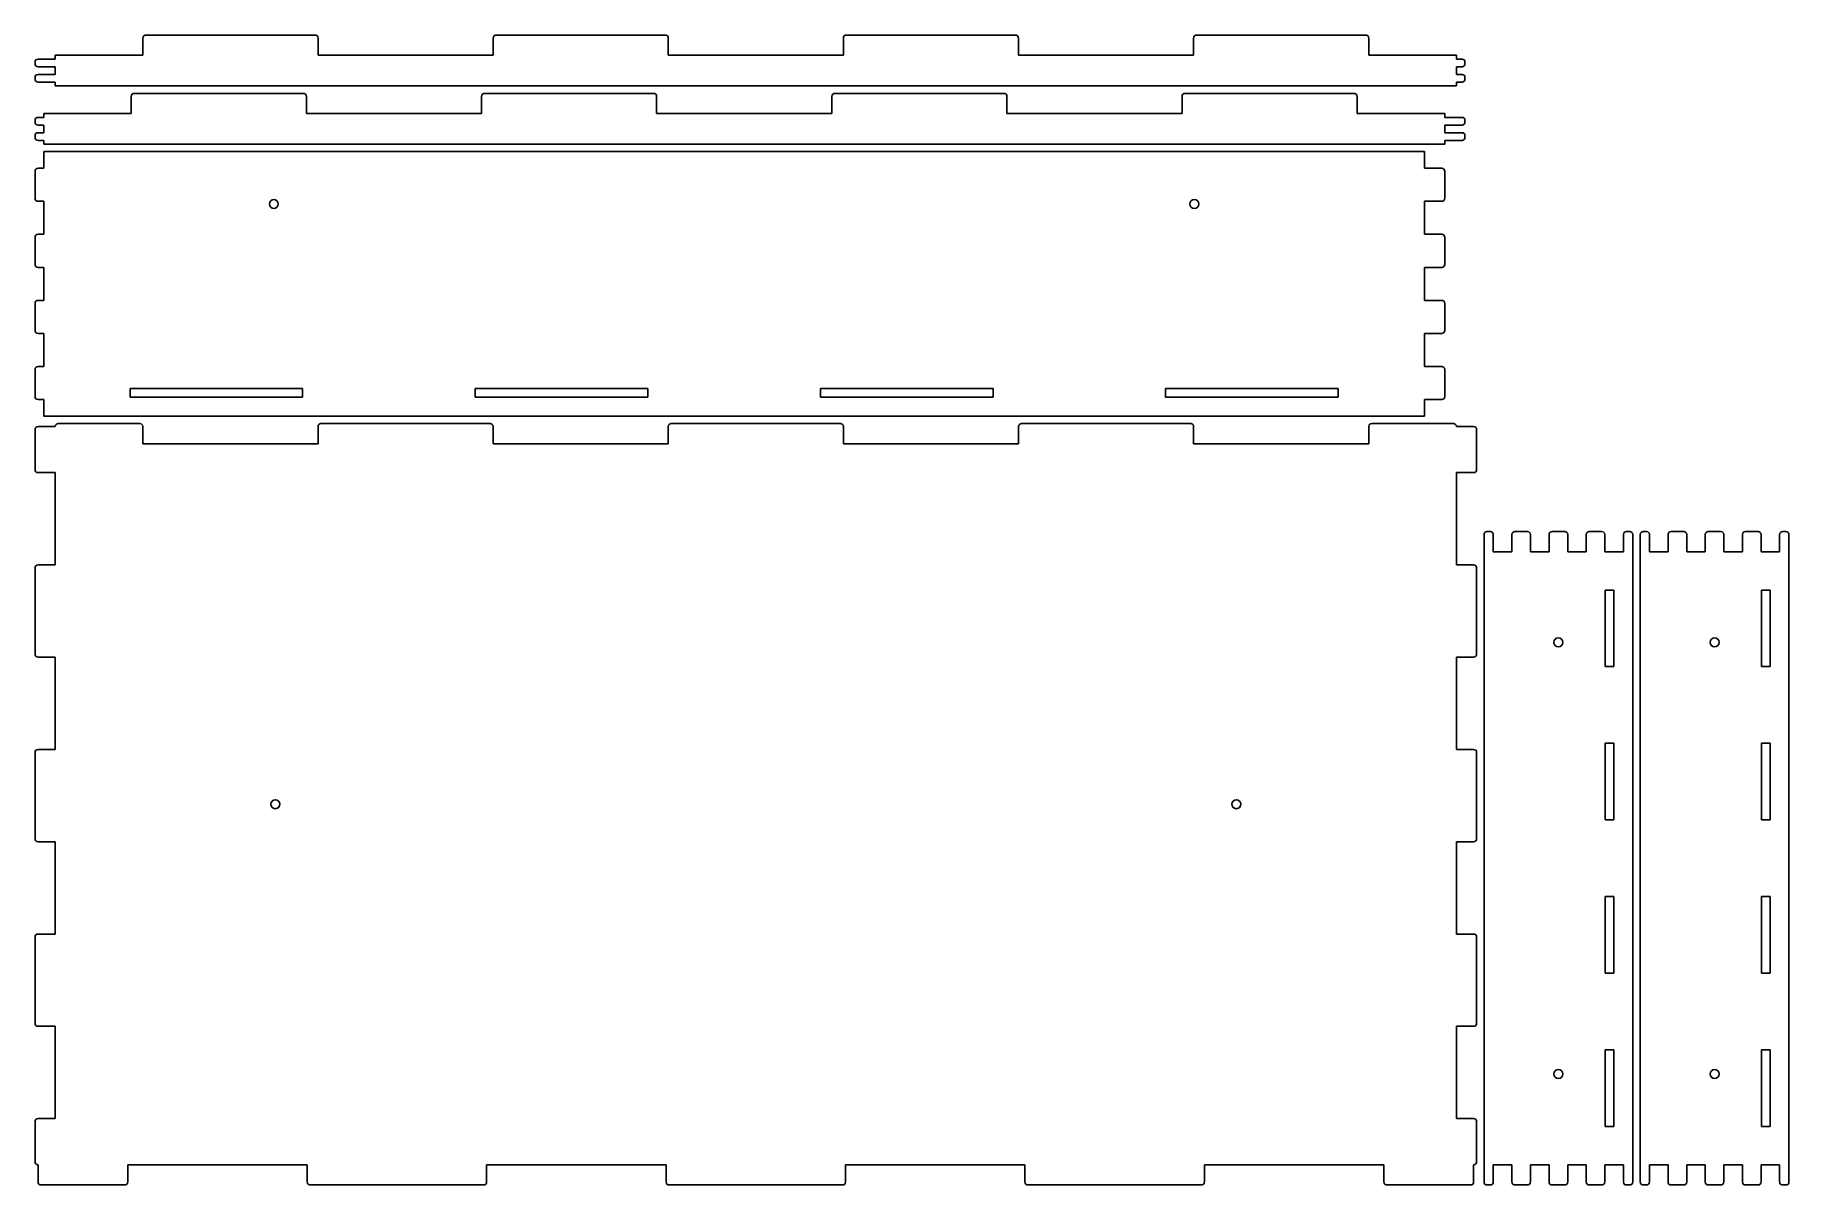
# Model space of a CAD drawing. Header units: millimetres. Extents: x 0 to 1179, y 0 to 773.
import ezdxf

# ---------------------------------------------------------------- set-up
doc = ezdxf.new("R2010")
doc.units = ezdxf.units.MM
doc.layers.add('SheetCutProfiles', color=7, linetype='CONTINUOUS')

msp = doc.modelspace()

# ---------------------------------------------------------------- linework, layer by layer
at = {"layer": 'SheetCutProfiles'}
for p, q in [((72.475, 771.2), (72.475, 759.6)), ((74.475, 773.2), (188.225, 773.2)), ((190.225, 759.6), (190.225, 771.2)), ((307.975, 771.2), (307.975, 759.6)), ((309.975, 773.2), (423.725, 773.2)), ((425.725, 759.6), (425.725, 771.2)), ((543.475, 771.2), (543.475, 759.6)), ((545.475, 773.2), (659.225, 773.2)), ((661.225, 759.6), (661.225, 771.2)), ((778.975, 771.2), (778.975, 759.6)), ((780.975, 773.2), (894.725, 773.2)), ((896.725, 759.6), (896.725, 771.2)), ((0, 753.875), (0, 755.025)), ((13.6, 757.025), (2, 757.025)), ((13.6, 759.6), (72.475, 759.6)), ((13.6, 757.025), (13.6, 759.6)), ((190.225, 759.6), (307.975, 759.6)), ((425.725, 759.6), (543.475, 759.6)), ((661.225, 759.6), (778.975, 759.6)), ((896.725, 759.6), (955.6, 759.6)), ((955.6, 757.025), (955.6, 759.6)), ((955.6, 757.025), (959.4, 757.025)), ((961.4, 753.875), (961.4, 755.025)), ((0, 743.575), (0, 744.725)), ((2, 751.875), (13.6, 751.875)), ((13.6, 746.725), (2, 746.725)), ((13.6, 746.725), (13.6, 751.875)), ((955.6, 746.725), (955.6, 751.875)), ((959.4, 751.875), (955.6, 751.875)), ((955.6, 746.725), (959.4, 746.725)), ((961.4, 743.575), (961.4, 744.725)), ((2, 741.575), (13.6, 741.575)), ((13.6, 739), (13.6, 741.575)), ((13.6, 739), (955.6, 739)), ((64.675, 720.4), (64.675, 732)), ((180.425, 734), (66.675, 734)), ((182.425, 732), (182.425, 720.4)), ((300.175, 720.4), (300.175, 732)), ((415.925, 734), (302.175, 734)), ((417.925, 732), (417.925, 720.4)), ((535.675, 720.4), (535.675, 732)), ((651.425, 734), (537.675, 734)), ((653.425, 732), (653.425, 720.4)), ((771.175, 720.4), (771.175, 732)), ((886.925, 734), (773.175, 734)), ((888.925, 732), (888.925, 720.4)), ((955.6, 739), (955.6, 741.575)), ((959.4, 741.575), (955.6, 741.575)), ((5.8, 717.825), (5.8, 720.4)), ((64.675, 720.4), (5.8, 720.4)), ((300.175, 720.4), (182.425, 720.4)), ((535.675, 720.4), (417.925, 720.4)), ((771.175, 720.4), (653.425, 720.4)), ((947.8, 720.4), (888.925, 720.4)), ((947.8, 717.825), (947.8, 720.4)), ((0, 714.675), (0, 715.825)), ((5.8, 717.825), (2, 717.825)), ((2, 712.675), (5.8, 712.675)), ((5.8, 707.525), (2, 707.525)), ((5.8, 707.525), (5.8, 712.675)), ((947.8, 717.825), (959.4, 717.825)), ((947.8, 707.525), (947.8, 712.675)), ((959.4, 712.675), (947.8, 712.675)), ((947.8, 707.525), (959.4, 707.525)), ((961.4, 714.675), (961.4, 715.825)), ((0, 704.375), (0, 705.525)), ((2, 702.375), (5.8, 702.375)), ((5.8, 699.8), (5.8, 702.375)), ((947.8, 699.8), (5.8, 699.8)), ((959.4, 702.375), (947.8, 702.375)), ((947.8, 699.8), (947.8, 702.375)), ((961.4, 704.375), (961.4, 705.525)), ((5.8, 683.6875), (5.8, 694.8)), ((934.2, 694.8), (5.8, 694.8)), ((934.2, 683.6875), (934.2, 694.8)), ((0, 663.4625), (0, 681.6875)), ((5.8, 683.6875), (2, 683.6875)), ((934.2, 683.6875), (945.8, 683.6875)), ((947.8, 663.4625), (947.8, 681.6875)), ((2, 661.4625), (5.8, 661.4625)), ((5.8, 639.2375), (5.8, 661.4625)), ((945.8, 661.4625), (934.2, 661.4625)), ((934.2, 639.2375), (934.2, 661.4625)), ((0, 619.0125), (0, 637.2375)), ((5.8, 639.2375), (2, 639.2375)), ((934.2, 639.2375), (945.8, 639.2375)), ((947.8, 619.0125), (947.8, 637.2375)), ((2, 617.0125), (5.8, 617.0125)), ((5.8, 594.7875), (5.8, 617.0125)), ((945.8, 617.0125), (934.2, 617.0125)), ((934.2, 594.7875), (934.2, 617.0125)), ((0, 574.5625), (0, 592.7875)), ((5.8, 594.7875), (2, 594.7875)), ((934.2, 594.7875), (945.8, 594.7875)), ((947.8, 574.5625), (947.8, 592.7875)), ((2, 572.5625), (5.8, 572.5625)), ((5.8, 550.3375), (5.8, 572.5625)), ((945.8, 572.5625), (934.2, 572.5625)), ((934.2, 550.3375), (934.2, 572.5625)), ((0, 530.1125), (0, 548.3375)), ((5.8, 550.3375), (2, 550.3375)), ((934.2, 550.3375), (945.8, 550.3375)), ((947.8, 530.1125), (947.8, 548.3375)), ((63.825, 535.5), (179.875, 535.5)), ((63.825, 529.7), (63.825, 535.5)), ((179.875, 535.5), (179.875, 529.7)), ((295.925, 535.5), (411.975, 535.5)), ((295.925, 529.7), (295.925, 535.5)), ((411.975, 535.5), (411.975, 529.7)), ((528.025, 535.5), (644.075, 535.5)), ((528.025, 529.7), (528.025, 535.5)), ((644.075, 535.5), (644.075, 529.7)), ((760.125, 535.5), (876.175, 535.5)), ((760.125, 529.7), (760.125, 535.5)), ((876.175, 535.5), (876.175, 529.7)), ((2, 528.1125), (5.8, 528.1125)), ((5.8, 517), (5.8, 528.1125)), ((179.875, 529.7), (63.825, 529.7)), ((411.975, 529.7), (295.925, 529.7)), ((644.075, 529.7), (528.025, 529.7)), ((876.175, 529.7), (760.125, 529.7)), ((945.8, 528.1125), (934.2, 528.1125)), ((934.2, 517), (934.2, 528.1125)), ((0, 480.975), (0, 508)), ((2, 510), (13.6, 510)), ((934.2, 517), (5.8, 517)), ((70.475, 512), (15.6, 512)), ((72.475, 510), (72.475, 498.4)), ((190.225, 498.4), (190.225, 510)), ((305.975, 512), (192.225, 512)), ((307.975, 510), (307.975, 498.4)), ((425.725, 498.4), (425.725, 510)), ((541.475, 512), (427.725, 512)), ((543.475, 510), (543.475, 498.4)), ((661.225, 498.4), (661.225, 510)), ((776.975, 512), (663.225, 512)), ((778.975, 510), (778.975, 498.4)), ((896.725, 498.4), (896.725, 510)), ((953.6, 512), (898.725, 512)), ((955.6, 510), (967.2, 510)), ((969.2, 480.975), (969.2, 508)), ((72.475, 498.4), (190.225, 498.4)), ((307.975, 498.4), (425.725, 498.4)), ((543.475, 498.4), (661.225, 498.4)), ((778.975, 498.4), (896.725, 498.4)), ((13.6, 478.975), (2, 478.975)), ((13.6, 416.925), (13.6, 478.975)), ((955.6, 478.975), (955.6, 416.925)), ((967.2, 478.975), (955.6, 478.975)), ((974.2, 437.4), (974.2, 2)), ((976.2, 439.4), (978.45, 439.4)), ((980.45, 425.8), (980.45, 437.4)), ((992.95, 437.4), (992.95, 425.8)), ((994.95, 439.4), (1003.45, 439.4)), ((1005.45, 425.8), (1005.45, 437.4)), ((1017.95, 437.4), (1017.95, 425.8)), ((1019.95, 439.4), (1028.45, 439.4)), ((1030.45, 425.8), (1030.45, 437.4)), ((1042.95, 437.4), (1042.95, 425.8)), ((1044.95, 439.4), (1053.45, 439.4)), ((1055.45, 425.8), (1055.45, 437.4)), ((1067.95, 437.4), (1067.95, 425.8)), ((1069.95, 439.4), (1072.2, 439.4)), ((1074.2, 437.4), (1074.2, 2)), ((1079.2, 2), (1079.2, 437.4)), ((1081.2, 439.4), (1083.45, 439.4)), ((1085.45, 437.4), (1085.45, 425.8)), ((1097.95, 425.8), (1097.95, 437.4)), ((1099.95, 439.4), (1108.45, 439.4)), ((1110.45, 437.4), (1110.45, 425.8)), ((1122.95, 425.8), (1122.95, 437.4)), ((1124.95, 439.4), (1133.45, 439.4)), ((1135.45, 437.4), (1135.45, 425.8)), ((1147.95, 425.8), (1147.95, 437.4)), ((1149.95, 439.4), (1158.45, 439.4)), ((1160.45, 437.4), (1160.45, 425.8)), ((1172.95, 425.8), (1172.95, 437.4)), ((1174.95, 439.4), (1177.2, 439.4)), ((1179.2, 2), (1179.2, 437.4)), ((992.95, 425.8), (980.45, 425.8)), ((1017.95, 425.8), (1005.45, 425.8)), ((1042.95, 425.8), (1030.45, 425.8)), ((1067.95, 425.8), (1055.45, 425.8)), ((1085.45, 425.8), (1097.95, 425.8)), ((1110.45, 425.8), (1122.95, 425.8)), ((1135.45, 425.8), (1147.95, 425.8)), ((1160.45, 425.8), (1172.95, 425.8)), ((0, 356.875), (0, 414.925)), ((2, 416.925), (13.6, 416.925)), ((955.6, 416.925), (967.2, 416.925)), ((969.2, 356.875), (969.2, 414.925)), ((1055.7, 348.5125), (1055.7, 400.0375)), ((1055.7, 400.0375), (1061.5, 400.0375)), ((1061.5, 400.0375), (1061.5, 348.5125)), ((1160.7, 400.0375), (1160.7, 348.5125)), ((1166.5, 400.0375), (1160.7, 400.0375)), ((1166.5, 348.5125), (1166.5, 400.0375)), ((13.6, 354.875), (2, 354.875)), ((13.6, 292.825), (13.6, 354.875)), ((955.6, 354.875), (955.6, 292.825)), ((967.2, 354.875), (955.6, 354.875)), ((1061.5, 348.5125), (1055.7, 348.5125)), ((1160.7, 348.5125), (1166.5, 348.5125)), ((1055.7, 245.4625), (1055.7, 296.9875)), ((1055.7, 296.9875), (1061.5, 296.9875)), ((1061.5, 296.9875), (1061.5, 245.4625)), ((1160.7, 296.9875), (1160.7, 245.4625)), ((1166.5, 296.9875), (1160.7, 296.9875)), ((1166.5, 245.4625), (1166.5, 296.9875)), ((0, 232.775), (0, 290.825)), ((2, 292.825), (13.6, 292.825)), ((955.6, 292.825), (967.2, 292.825)), ((969.2, 232.775), (969.2, 290.825)), ((1061.5, 245.4625), (1055.7, 245.4625)), ((1160.7, 245.4625), (1166.5, 245.4625)), ((13.6, 230.775), (2, 230.775)), ((13.6, 168.725), (13.6, 230.775)), ((955.6, 230.775), (955.6, 168.725)), ((967.2, 230.775), (955.6, 230.775)), ((1055.7, 142.4125), (1055.7, 193.9375)), ((1055.7, 193.9375), (1061.5, 193.9375)), ((1061.5, 193.9375), (1061.5, 142.4125)), ((1160.7, 193.9375), (1160.7, 142.4125)), ((1166.5, 193.9375), (1160.7, 193.9375)), ((1166.5, 142.4125), (1166.5, 193.9375)), ((0, 108.675), (0, 166.725)), ((2, 168.725), (13.6, 168.725)), ((955.6, 168.725), (967.2, 168.725)), ((969.2, 108.675), (969.2, 166.725)), ((1061.5, 142.4125), (1055.7, 142.4125)), ((1160.7, 142.4125), (1166.5, 142.4125)), ((13.6, 106.675), (2, 106.675)), ((13.6, 44.625), (13.6, 106.675)), ((955.6, 106.675), (955.6, 44.625)), ((967.2, 106.675), (955.6, 106.675)), ((1055.7, 39.3625), (1055.7, 90.8875)), ((1055.7, 90.8875), (1061.5, 90.8875)), ((1061.5, 90.8875), (1061.5, 39.3625)), ((1160.7, 90.8875), (1160.7, 39.3625)), ((1166.5, 90.8875), (1160.7, 90.8875)), ((1166.5, 39.3625), (1166.5, 90.8875)), ((0, 15.6), (0, 42.625)), ((2, 44.625), (13.6, 44.625)), ((955.6, 44.625), (967.2, 44.625)), ((969.2, 15.6), (969.2, 42.625)), ((1061.5, 39.3625), (1055.7, 39.3625)), ((1160.7, 39.3625), (1166.5, 39.3625)), ((2, 13.6), (2, 2)), ((62.325, 13.6), (62.325, 2)), ((182.975, 13.6), (62.325, 13.6)), ((182.975, 2), (182.975, 13.6)), ((303.625, 13.6), (303.625, 2)), ((424.275, 13.6), (303.625, 13.6)), ((424.275, 2), (424.275, 13.6)), ((544.925, 13.6), (544.925, 2)), ((665.575, 13.6), (544.925, 13.6)), ((665.575, 2), (665.575, 13.6)), ((786.225, 13.6), (786.225, 2)), ((906.875, 13.6), (786.225, 13.6)), ((906.875, 2), (906.875, 13.6)), ((967.2, 13.6), (967.2, 2)), ((980.45, 13.6), (992.95, 13.6)), ((980.45, 2), (980.45, 13.6)), ((992.95, 13.6), (992.95, 2)), ((1005.45, 13.6), (1017.95, 13.6)), ((1005.45, 2), (1005.45, 13.6)), ((1017.95, 13.6), (1017.95, 2)), ((1030.45, 13.6), (1042.95, 13.6)), ((1030.45, 2), (1030.45, 13.6)), ((1042.95, 13.6), (1042.95, 2)), ((1055.45, 13.6), (1067.95, 13.6)), ((1055.45, 2), (1055.45, 13.6)), ((1067.95, 13.6), (1067.95, 2)), ((1085.45, 13.6), (1085.45, 2)), ((1097.95, 13.6), (1085.45, 13.6)), ((1097.95, 2), (1097.95, 13.6)), ((1110.45, 13.6), (1110.45, 2)), ((1122.95, 13.6), (1110.45, 13.6)), ((1122.95, 2), (1122.95, 13.6)), ((1135.45, 13.6), (1135.45, 2)), ((1147.95, 13.6), (1135.45, 13.6)), ((1147.95, 2), (1147.95, 13.6)), ((1160.45, 13.6), (1160.45, 2)), ((1172.95, 13.6), (1160.45, 13.6)), ((1172.95, 2), (1172.95, 13.6)), ((60.325, 0), (4, 0)), ((301.625, 0), (184.975, 0)), ((542.925, 0), (426.275, 0)), ((784.225, 0), (667.575, 0)), ((965.2, 0), (908.875, 0)), ((976.2, 0), (978.45, 0)), ((994.95, 0), (1003.45, 0)), ((1019.95, 0), (1028.45, 0)), ((1044.95, 0), (1053.45, 0)), ((1069.95, 0), (1072.2, 0)), ((1081.2, 0), (1083.45, 0)), ((1099.95, 0), (1108.45, 0)), ((1124.95, 0), (1133.45, 0)), ((1149.95, 0), (1158.45, 0)), ((1174.95, 0), (1177.2, 0))]:
    msp.add_line(p, q, dxfattribs=at)
for centre in [(160.5333, 659.6), (779.4667, 659.6), (1024.2, 364.8333), (1129.2, 364.8333), (161.5333, 256), (807.6667, 256), (1024.2, 74.5667), (1129.2, 74.5667)]:
    msp.add_circle(centre, 3, dxfattribs=at)
for centre, start, end in [((74.475, 771.2), 90, 180), ((188.225, 771.2), 0, 90), ((309.975, 771.2), 90, 180), ((423.725, 771.2), 0, 90), ((545.475, 771.2), 90, 180), ((659.225, 771.2), 0, 90), ((780.975, 771.2), 90, 180), ((894.725, 771.2), 0, 90), ((2, 755.025), 90, 180), ((959.4, 755.025), 0, 90), ((2, 753.875), 180, -90), ((2, 744.725), 90, 180), ((2, 743.575), 180, -90), ((959.4, 753.875), -90, 0), ((959.4, 744.725), 0, 90), ((959.4, 743.575), -90, 0), ((66.675, 732), 90, 180), ((180.425, 732), 0, 90), ((302.175, 732), 90, 180), ((415.925, 732), 0, 90), ((537.675, 732), 90, 180), ((651.425, 732), 0, 90), ((773.175, 732), 90, 180), ((886.925, 732), 0, 90), ((2, 715.825), 90, 180), ((2, 714.675), 180, -90), ((2, 705.525), 90, 180), ((959.4, 715.825), 0, 90), ((959.4, 714.675), -90, 0), ((959.4, 705.525), 0, 90), ((2, 704.375), 180, -90), ((959.4, 704.375), -90, 0), ((2, 681.6875), 90, 180), ((945.8, 681.6875), 0, 90), ((2, 663.4625), 180, -90), ((945.8, 663.4625), -90, 0), ((2, 637.2375), 90, 180), ((945.8, 637.2375), 0, 90), ((2, 619.0125), 180, -90), ((945.8, 619.0125), -90, 0), ((2, 592.7875), 90, 180), ((945.8, 592.7875), 0, 90), ((2, 574.5625), 180, -90), ((945.8, 574.5625), -90, 0), ((2, 548.3375), 90, 180), ((945.8, 548.3375), 0, 90), ((2, 530.1125), 180, -90), ((945.8, 530.1125), -90, 0), ((2, 508), 90, 180), ((15.6, 510), 90, 180), ((70.475, 510), 0, 90), ((192.225, 510), 90, 180), ((305.975, 510), 0, 90), ((427.725, 510), 90, 180), ((541.475, 510), 0, 90), ((663.225, 510), 90, 180), ((776.975, 510), 0, 90), ((898.725, 510), 90, 180), ((953.6, 510), 0, 90), ((967.2, 508), 0, 90), ((2, 480.975), 180, -90), ((967.2, 480.975), -90, 0), ((976.2, 437.4), 90, 180), ((978.45, 437.4), 0, 90), ((994.95, 437.4), 90, 180), ((1003.45, 437.4), 0, 90), ((1019.95, 437.4), 90, 180), ((1028.45, 437.4), 0, 90), ((1044.95, 437.4), 90, 180), ((1053.45, 437.4), 0, 90), ((1069.95, 437.4), 90, 180), ((1072.2, 437.4), 0, 90), ((1081.2, 437.4), 90, 180), ((1083.45, 437.4), 0, 90), ((1099.95, 437.4), 90, 180), ((1108.45, 437.4), 0, 90), ((1124.95, 437.4), 90, 180), ((1133.45, 437.4), 0, 90), ((1149.95, 437.4), 90, 180), ((1158.45, 437.4), 0, 90), ((1174.95, 437.4), 90, 180), ((1177.2, 437.4), 0, 90), ((2, 414.925), 90, 180), ((967.2, 414.925), 0, 90), ((2, 356.875), 180, -90), ((967.2, 356.875), -90, 0), ((2, 290.825), 90, 180), ((967.2, 290.825), 0, 90), ((2, 232.775), 180, -90), ((967.2, 232.775), -90, 0), ((2, 166.725), 90, 180), ((967.2, 166.725), 0, 90), ((2, 108.675), 180, -90), ((967.2, 108.675), -90, 0), ((2, 42.625), 90, 180), ((967.2, 42.625), 0, 90), ((2, 15.6), 180, -90), ((967.2, 15.6), -90, 0), ((4, 2), 180, -90), ((60.325, 2), -90, 0), ((184.975, 2), 180, -90), ((301.625, 2), -90, 0), ((426.275, 2), 180, -90), ((542.925, 2), -90, 0), ((667.575, 2), 180, -90), ((784.225, 2), -90, 0), ((908.875, 2), 180, -90), ((965.2, 2), -90, 0), ((976.2, 2), 180, -90), ((978.45, 2), -90, 0), ((994.95, 2), 180, -90), ((1003.45, 2), -90, 0), ((1019.95, 2), 180, -90), ((1028.45, 2), -90, 0), ((1044.95, 2), 180, -90), ((1053.45, 2), -90, 0), ((1069.95, 2), 180, -90), ((1072.2, 2), -90, 0), ((1081.2, 2), 180, -90), ((1083.45, 2), -90, 0), ((1099.95, 2), 180, -90), ((1108.45, 2), -90, 0), ((1124.95, 2), 180, -90), ((1133.45, 2), -90, 0), ((1149.95, 2), 180, -90), ((1158.45, 2), -90, 0), ((1174.95, 2), 180, -90), ((1177.2, 2), -90, 0)]:
    msp.add_arc(centre, 2, start, end, dxfattribs=at)

doc.saveas('drawing.dxf')
